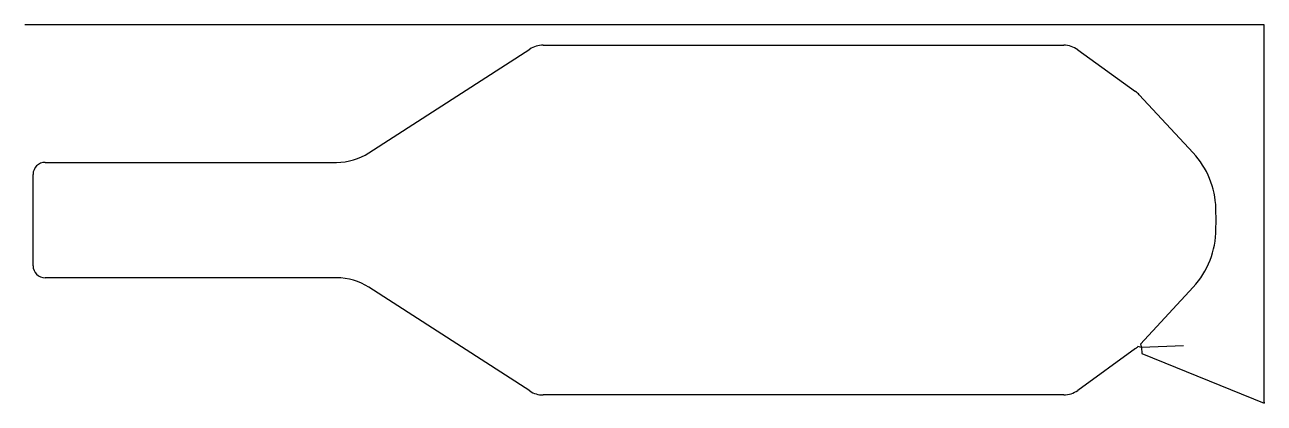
# Model space of a CAD drawing. Header units: metres. Extents: x 0 to 1030, y 0 to 315.
import ezdxf

# ---------------------------------------------------------------- set-up
doc = ezdxf.new("R2010")
doc.units = ezdxf.units.M

msp = doc.modelspace()

# ---------------------------------------------------------------- linework, layer by layer
at = {"layer": 'TOOL_0'}
for p, q in [((1, 314.902), (0, 314.902)), ((1030, 314.902), (1, 314.902)), ((1030, 0.999), (1030, 314.902)), ((286.008, 208.326), (419.673, 294.633)), ((430.793, 297.911), (863.425, 297.911)), ((875.163, 294.104), (923.067, 259.378)), ((926.15, 256.644), (970.992, 208.219)), ((16.897, 200.411), (259.157, 200.411)), ((6.897, 114.411), (6.897, 190.411)), ((259.157, 104.411), (16.897, 104.411)), ((419.672, 10.19), (286.008, 96.496)), ((970.991, 96.603), (927.169, 49.279)), ((923.066, 45.445), (875.162, 10.719)), ((928.006, 46.398), (925.091, 47.116)), ((927.169, 49.279), (928.006, 46.396)), ((962.98, 47.741), (928.006, 46.398)), ((928.006, 46.396), (928.198, 41.4)), ((928.198, 41.4), (1030, -0.001)), ((863.423, 6.912), (430.792, 6.912)), ((1030, -0.001), (1030, 0.999)), ((1030, 0.999), (1030, -0.001)), ((1030, -0.001), (1030, 0.999))]:
    msp.add_line(p, q, dxfattribs=at)
for centre, radius, start, end in [((430.793, 277.411), 20.5, 90, 122.849755), ((863.425, 277.911), 20, 54.062353, 90), ((910.742, 242.375), 21, 42.802073, 54.062692), ((259.157, 249.911), 49.5, 270, 302.849908), ((918.897, 159.979), 71, 1.860411, 42.799705), ((16.897, 190.411), 10, 90, 180), ((452.947, 152.411), 537.004, 359.192609, 1.053462), ((918.77, 144.894), 71.127, 317.239113, 359.959723), ((16.897, 114.411), 10, 180, 270), ((259.157, 54.911), 49.5, 57.150092, 90), ((910.741, 62.448), 21, 305.937308, 313.105116), ((863.424, 26.912), 20, 269.997135, 305.937647), ((430.792, 27.412), 20.5, 237.150245, 270)]:
    msp.add_arc(centre, radius, start, end, dxfattribs=at)

doc.saveas('drawing.dxf')
